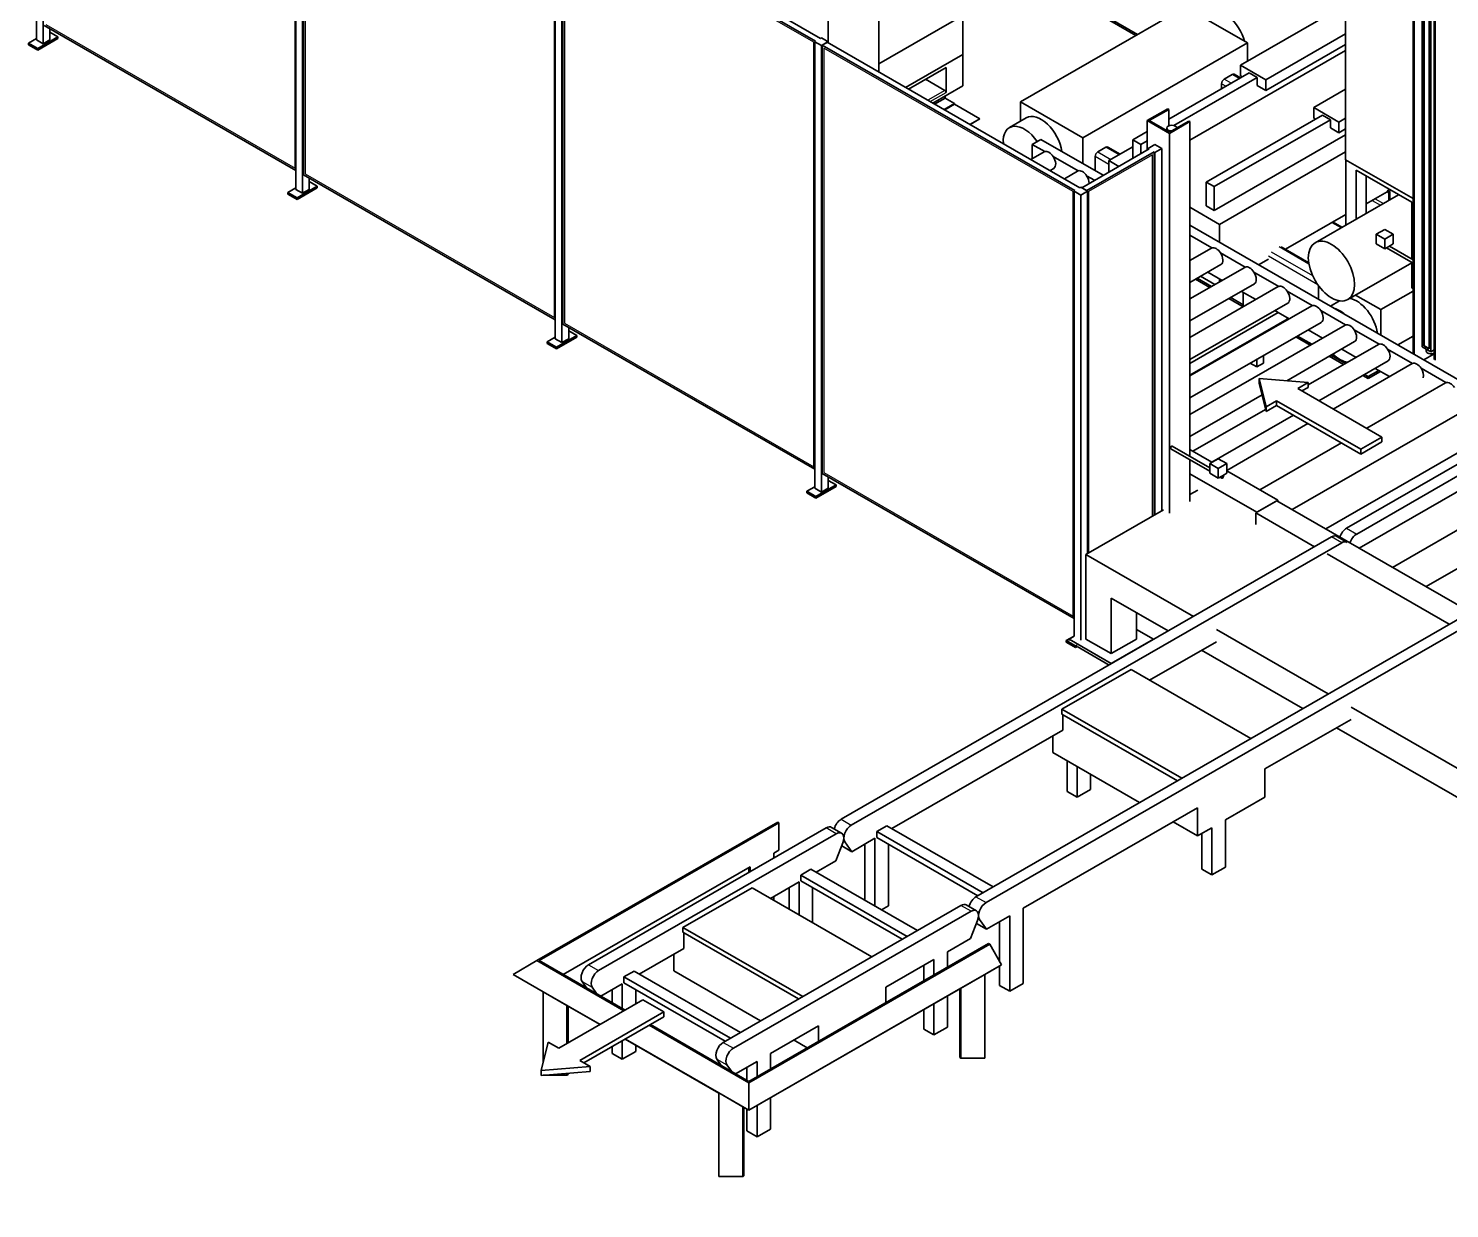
# Model space of a CAD drawing. Header units: millimetres. Extents: x 0 to 84100, y 0 to 59400.
# Drawn here: x 58857 to 64822, y 14868 to 19822 of the extents above; entities that cross this region are included whole.
import ezdxf

# ---------------------------------------------------------------- set-up
doc = ezdxf.new("R2010")
doc.units = ezdxf.units.MM
doc.header["$LTSCALE"] = 100
doc.layers.add('Visible (ISO)', color=7, linetype='Continuous', lineweight=35)
doc.layers.add('Visible Narrow (ISO)', color=7, linetype='Continuous', lineweight=25)

msp = doc.modelspace()

# ---------------------------------------------------------------- linework, layer by layer
at = {"layer": 'Visible (ISO)'}
for p, q in [((58890.32, 19773.82), (58890.32, 21647.63)), ((58918.6, 19757.53), (58918.6, 21631.35)), ((59979.26, 19146.73), (59979.26, 21020.55)), ((60007.55, 19130.45), (60007.55, 21004.26)), ((60011.08, 19207.7), (60011.08, 21006.3)), ((62213.72, 19766.39), (62213.72, 21056.92)), ((62425.85, 19640.16), (62425.85, 20933.81)), ((61068.21, 18519.65), (61068.21, 20393.47)), ((61096.49, 18503.37), (61096.49, 20377.18)), ((61100.03, 18580.62), (61100.03, 20379.22)), ((62160.69, 19768.43), (61100.03, 20379.22)), ((61121.24, 20391.44), (62181.9, 19780.64)), ((64385.6, 19271.2), (64385.6, 20276.78)), ((62779.41, 20219.59), (63512.91, 19797.19)), ((62779.41, 20211.41), (63505.81, 19793.11)), ((64668.8, 18457.25), (64668.8, 20077.8)), ((64673.04, 18454.81), (64673.04, 20075.36)), ((64706.98, 20012.6), (64706.98, 18485.59)), ((64714.05, 18489.69), (64714.05, 20000.36)), ((64715.47, 18490.51), (64715.47, 19999.54)), ((64736.68, 19987.33), (64736.68, 18476.66)), ((64743.75, 19991.43), (64743.75, 18464.41)), ((64757.89, 18432.28), (64757.89, 20026.5)), ((64762.13, 18429.84), (64762.13, 20024.05)), ((62779.41, 19877), (62425.85, 19673.4)), ((62779.41, 19876.99), (62425.85, 19673.39)), ((62779.41, 19713.48), (62779.41, 19876.99)), ((63020.53, 19513.65), (63712.08, 19911.89)), ((63712.08, 19911.89), (63973.71, 19761.23)), ((63944.37, 19667.74), (64385.6, 19921.83)), ((58922.14, 19834.78), (59979.26, 19226.02)), ((58946.89, 19773.82), (58946.89, 19820.53)), ((58946.89, 19806.39), (58980.48, 19787.05)), ((58856.73, 19760.58), (58890.32, 19779.92)), ((58895.62, 19738.19), (58856.73, 19760.58)), ((58856.73, 19754.04), (58856.73, 19760.58)), ((58856.73, 19754.04), (58895.62, 19731.65)), ((58890.32, 19773.82), (58918.6, 19757.53)), ((58980.48, 19787.05), (58895.62, 19738.19)), ((58895.62, 19731.65), (58980.48, 19780.51)), ((58918.6, 19757.53), (58946.89, 19773.82)), ((58980.48, 19780.51), (58980.48, 19787.05)), ((62157.15, 19766.39), (62160.69, 19768.43)), ((62185.44, 19750.1), (62157.15, 19766.39)), ((62157.15, 17892.57), (62157.15, 19766.39)), ((62181.9, 19780.64), (62185.44, 19782.68)), ((62185.44, 19782.68), (62213.72, 19766.39)), ((62213.72, 19766.39), (62185.44, 19750.1)), ((62185.44, 17876.28), (62185.44, 19750.1)), ((62210.19, 19764.35), (62188.97, 19752.14)), ((62188.97, 17953.53), (62188.97, 19752.14)), ((63249.63, 19141.34), (62188.97, 19752.14)), ((62210.19, 19764.35), (63270.85, 19153.56)), ((62213.72, 19762.32), (62213.72, 19766.39)), ((63973.71, 19761.23), (63282.16, 19362.99)), ((63973.71, 19684.64), (63973.71, 19761.23)), ((64050.43, 19606.66), (64385.6, 19799.67)), ((64050.43, 19561.7), (64385.6, 19754.71)), ((58895.62, 19731.65), (58895.62, 19738.19)), ((62779.41, 19713.48), (62538.97, 19575.02)), ((62779.41, 19713.48), (62779.41, 19581.86)), ((64385.6, 19729.61), (63732.59, 19353.57)), ((62551.03, 19568.07), (62708.7, 19658.87)), ((62708.7, 19658.87), (62708.7, 19553.4)), ((63643.49, 19441.52), (63980.78, 19635.76)), ((63910.25, 19629.03), (63875.95, 19609.28)), ((63944.27, 19614.73), (63918.11, 19629.8)), ((63944.37, 19667.74), (64050.43, 19606.66)), ((63944.37, 19622.78), (63944.37, 19667.74)), ((64014.37, 19616.41), (63980.78, 19635.76)), ((62703.75, 19561.98), (62622.09, 19609)), ((62779.41, 19581.86), (62653.25, 19509.21)), ((63664.71, 19415.06), (64014.37, 19616.41)), ((63864.82, 19589.99), (63864.82, 19568.98)), ((63951.3, 19618.78), (63944.37, 19622.78)), ((64014.37, 19582.47), (64014.37, 19616.41)), ((64050.43, 19561.7), (64014.37, 19582.47)), ((64050.43, 19606.66), (64050.43, 19561.7)), ((64385.6, 19567.57), (64251.96, 19490.61)), ((62704.45, 19530.19), (62660.64, 19504.96)), ((62744.05, 19507.38), (62700.24, 19482.15)), ((62704.45, 19538.7), (62704.45, 19530.19)), ((62704.45, 19530.19), (62744.05, 19507.38)), ((62744.05, 19504.11), (62744.05, 19507.38)), ((63020.53, 19432.5), (63020.53, 19513.65)), ((63282.16, 19362.99), (63020.53, 19513.65)), ((62703.08, 19480.52), (62744.05, 19504.11)), ((62744.05, 19504.11), (62850.12, 19443.03)), ((63639.25, 19484.93), (63552.98, 19435.25)), ((63561.47, 19435.25), (63643.49, 19482.48)), ((63643.49, 19482.48), (63639.25, 19484.93)), ((63643.49, 19413.61), (63643.49, 19482.48)), ((63800.47, 19177.64), (64288.37, 19458.61)), ((64251.96, 19490.61), (64358.02, 19429.53)), ((64251.96, 19445.65), (64251.96, 19490.61)), ((64321.96, 19439.27), (64288.37, 19458.61)), ((62850.12, 19443.03), (62809.14, 19419.44)), ((62809.85, 19419.03), (62850.12, 19442.22)), ((62850.12, 19442.22), (62850.12, 19443.03)), ((62974.7, 19406.1), (63045.41, 19446.82)), ((63492.88, 19354.79), (63552.98, 19389.4)), ((63552.98, 19435.25), (63646.32, 19381.5)), ((63552.98, 19311.96), (63552.98, 19435.25)), ((63646.32, 19386.38), (63561.47, 19435.25)), ((63632.93, 19394.1), (63635.22, 19395.42)), ((63635.22, 19392.78), (63635.22, 19404)), ((63728.34, 19433.62), (63646.32, 19386.38)), ((63646.32, 19381.5), (63732.59, 19431.18)), ((63732.59, 19431.18), (63728.34, 19433.62)), ((63732.59, 18025.4), (63732.59, 19431.18)), ((63834.06, 19158.3), (64321.96, 19439.27)), ((64258.91, 19441.64), (64251.96, 19445.65)), ((64321.96, 19405.34), (64321.96, 19439.27)), ((64358.02, 19384.57), (64321.96, 19405.34)), ((64385.6, 19445.41), (64358.02, 19429.53)), ((64358.02, 19429.53), (64358.02, 19384.57)), ((64358.02, 19384.57), (64385.6, 19400.45)), ((63107.15, 19356.54), (63070.38, 19335.37)), ((63070.38, 19335.37), (63070.38, 19275.35)), ((63070.38, 19335.37), (63122.69, 19305.25)), ((63368.78, 19205.88), (63107.15, 19356.54)), ((63282.16, 19255.76), (63282.16, 19362.99)), ((63492.88, 19277.35), (63492.88, 19354.79)), ((63492.88, 19354.79), (63526.47, 19335.45)), ((63526.47, 19335.45), (63552.98, 19350.72)), ((63526.47, 19335.45), (63526.47, 19296.69)), ((63557.22, 19318.47), (63585.51, 19334.76)), ((63585.51, 19334.76), (63613.79, 19318.47)), ((63646.32, 17787.28), (63646.32, 19381.5)), ((64385.6, 19375.35), (63834.06, 19057.74)), ((63064.86, 19272.18), (63120.6, 19304.27)), ((63158.44, 19284.66), (63263.05, 19224.42)), ((63277.92, 19153.56), (63560.76, 19316.44)), ((63581.97, 19304.22), (63299.13, 19141.34)), ((63334.49, 19284.59), (63334.49, 19225.63)), ((63379.92, 19323.63), (63345.62, 19303.88)), ((63439.4, 19294.68), (63387.78, 19324.4)), ((63392.11, 19267.45), (63492.88, 19325.47)), ((63560.76, 19316.44), (63557.22, 19318.47)), ((63557.22, 19314.4), (63557.22, 19318.47)), ((63585.51, 19302.19), (63581.97, 19304.22)), ((63581.97, 17779.14), (63581.97, 19304.22)), ((63613.79, 19318.47), (63585.51, 19302.19)), ((63585.51, 17781.17), (63585.51, 19302.19)), ((63613.79, 17797.46), (63613.79, 19318.47)), ((63856.68, 18999.92), (64385.6, 19304.5)), ((64385.6, 19271.2), (64668.8, 19108.11)), ((64387.37, 18997.27), (64387.37, 19270.18)), ((63145.02, 19226.02), (63160.52, 19234.95)), ((63205.23, 19191.35), (63260.96, 19223.45)), ((63392.11, 19219.32), (63392.11, 19267.45)), ((63392.11, 19267.45), (63433.9, 19243.38)), ((64429.79, 19021.7), (64429.79, 19227.15)), ((64663.14, 19092.78), (64429.79, 19227.15)), ((59945.68, 19133.5), (59979.26, 19152.84)), ((60069.42, 19159.97), (59984.57, 19111.1)), ((59984.57, 19104.56), (60069.42, 19153.43)), ((60011.08, 19207.7), (61068.21, 18598.94)), ((60035.83, 19146.73), (60035.83, 19193.45)), ((60035.83, 19179.31), (60069.42, 19159.97)), ((60069.42, 19153.43), (60069.42, 19159.97)), ((63270.85, 19153.56), (63274.38, 19155.6)), ((63274.38, 19155.6), (63302.67, 19139.31)), ((63277.92, 19153.56), (63299.13, 19141.34)), ((63298.8, 19203.83), (63332.01, 19184.71)), ((63800.47, 19077.08), (63800.47, 19177.64)), ((63800.47, 19177.64), (63834.06, 19158.3)), ((63834.06, 19158.3), (63834.06, 19057.74)), ((64472.22, 19046.14), (64472.22, 19202.72)), ((59984.57, 19111.1), (59945.68, 19133.5)), ((59945.68, 19126.96), (59945.68, 19133.5)), ((59945.68, 19126.96), (59984.57, 19104.56)), ((59979.26, 19146.73), (60007.55, 19130.45)), ((59984.57, 19104.56), (59984.57, 19111.1)), ((60007.55, 19130.45), (60035.83, 19146.73)), ((63246.1, 19139.31), (63249.63, 19141.34)), ((63274.38, 19123.02), (63246.1, 19139.31)), ((63246.1, 17270.81), (63246.1, 19139.31)), ((63302.67, 19139.31), (63274.38, 19123.02)), ((63274.38, 17254.93), (63274.38, 19123.02)), ((63302.67, 17618.3), (63302.67, 19139.31)), ((64608.18, 19124.43), (64257.94, 18922.74)), ((64560.26, 19136.31), (64472.22, 19085.61)), ((64569.64, 19146.62), (64560.26, 19141.22)), ((64564.64, 19143.74), (64567.74, 19141.95)), ((64566.62, 19100.5), (64566.62, 19132.62)), ((64570.86, 19135.06), (64570.86, 19102.94)), ((64663.14, 18854.45), (64663.14, 19092.78)), ((63732.59, 19071.38), (63856.68, 18999.92)), ((63834.06, 19057.74), (63800.47, 19077.08)), ((64387.37, 19041.66), (64133.07, 18895.22)), ((64931.84, 18305.77), (63732.59, 18996.38)), ((63856.68, 18999.92), (63856.68, 18924.92)), ((64329.33, 19008.23), (64367.86, 18986.04)), ((64550, 18978.82), (64514.65, 18958.46)), ((64550, 18978.82), (64585.36, 18958.46)), ((63732.59, 18954.03), (63824.49, 18901.11)), ((64514.65, 18958.46), (64550, 18938.1)), ((64514.65, 18958.46), (64514.65, 18917.58)), ((64514.65, 18917.58), (64550, 18897.22)), ((64550, 18938.1), (64585.36, 18958.46)), ((64550, 18897.22), (64550, 18938.1)), ((64585.36, 18917.58), (64567.68, 18907.4)), ((64585.36, 18958.46), (64585.36, 18917.58)), ((63732.59, 18848.41), (63822.4, 18900.13)), ((63860.24, 18880.52), (63964.85, 18820.28)), ((64061.75, 18854.14), (64020.66, 18830.49)), ((64230.85, 18838.91), (64115.04, 18905.6)), ((64567.68, 18907.4), (64550, 18897.22)), ((64668.8, 18837.34), (64557.41, 18901.49)), ((64668.8, 18851.19), (64569.43, 18908.41)), ((63732.59, 18756.09), (63862.33, 18830.81)), ((63732.59, 18686.75), (63962.76, 18819.3)), ((63807.91, 18799.47), (63868.11, 18764.8)), ((64000.6, 18799.69), (64105.21, 18739.45)), ((66342.16, 18848.47), (64389.84, 17724.2)), ((64663.14, 18838.74), (64395.17, 18684.43)), ((64432.27, 17699.77), (66384.59, 18824.03)), ((64663.14, 18733.06), (64663.14, 18840.6)), ((63732.59, 18594.44), (64002.69, 18749.98)), ((63732.59, 18525.1), (64103.13, 18738.48)), ((63755.92, 18769.53), (63816.13, 18734.86)), ((63763.02, 18773.62), (63823.23, 18738.95)), ((63837.44, 18747.14), (63777.24, 18781.81)), ((63856.68, 18771.38), (63856.68, 18758.22)), ((64272.11, 18685.69), (64272.11, 18741.81)), ((64668.8, 18729.8), (64663.14, 18733.06)), ((63896.28, 18688.7), (63956.03, 18654.3)), ((63903.38, 18692.79), (63956.03, 18662.47)), ((63948.27, 18718.64), (64008.48, 18683.97)), ((63956.03, 18714.17), (63956.03, 18653.77)), ((64140.96, 18718.86), (64245.57, 18658.62)), ((64322.44, 18656.7), (64360.61, 18678.68)), ((64533.74, 18642.25), (64427.84, 18703.24)), ((64668.8, 18720.03), (64533.74, 18642.25)), ((63732.59, 18432.78), (64143.05, 18669.15)), ((63732.59, 18363.44), (64243.49, 18657.65)), ((64103.11, 18629.47), (63732.59, 18416.1)), ((64088.63, 18637.81), (64103.11, 18629.47)), ((64103.11, 18629.47), (64148.84, 18603.14)), ((64281.32, 18638.03), (64385.93, 18577.79)), ((64533.74, 18535.03), (64533.74, 18642.25)), ((61100.03, 18580.62), (62157.15, 17971.86)), ((61124.78, 18519.65), (61124.78, 18566.36)), ((64139.88, 18601.59), (63732.59, 18367.05)), ((63732.59, 18271.12), (64283.41, 18588.32)), ((63732.59, 18201.78), (64383.85, 18576.82)), ((64093.72, 18575.01), (64096.85, 18573.21)), ((64100.81, 18579.1), (64103.95, 18577.29)), ((64139.88, 18601.59), (64139.88, 18608.3)), ((64228.99, 18556.98), (64289.2, 18522.31)), ((64421.68, 18557.21), (64526.29, 18496.96)), ((61034.62, 18506.42), (61068.21, 18525.76)), ((61034.62, 18499.88), (61034.62, 18506.42)), ((61073.51, 18484.02), (61034.62, 18506.42)), ((61034.62, 18499.88), (61073.51, 18477.48)), ((61068.21, 18519.65), (61096.49, 18503.37)), ((61158.36, 18532.89), (61073.51, 18484.02)), ((61073.51, 18477.48), (61158.36, 18526.35)), ((61096.49, 18503.37), (61124.78, 18519.65)), ((61124.78, 18552.23), (61158.36, 18532.89)), ((61158.36, 18526.35), (61158.36, 18532.89)), ((63956.03, 18495.72), (63956.03, 18492.11)), ((64012.6, 18524.69), (64012.6, 18528.3)), ((64040.89, 18544.59), (64040.89, 18540.98)), ((64138.87, 18343.43), (64423.77, 18507.49)), ((64177.01, 18527.05), (64237.21, 18492.38)), ((64184.1, 18531.13), (64244.31, 18496.46)), ((64228.98, 18325.98), (64524.21, 18495.99)), ((64605.32, 18493.8), (64668.8, 18530.36)), ((61073.51, 18477.48), (61073.51, 18484.02)), ((64040.89, 18448.66), (64040.89, 18417.42)), ((64317.37, 18446.22), (64377.57, 18411.55)), ((64324.46, 18450.31), (64384.67, 18415.64)), ((64369.35, 18476.15), (64429.56, 18441.48)), ((64562.04, 18476.38), (64666.65, 18416.14)), ((64706.98, 18485.59), (64743.75, 18464.41)), ((64714.05, 18489.69), (64715.47, 18490.51)), ((64736.68, 18476.66), (64714.05, 18489.69)), ((64714.17, 18431.12), (64757.89, 18456.3)), ((64736.68, 18478.29), (64715.47, 18490.51)), ((64724.16, 18468.74), (64724.16, 18475.69)), ((64743.75, 18464.41), (64757.89, 18472.56)), ((64755.06, 18454.68), (64755.06, 18458.08)), ((63985.48, 18416.75), (64012.6, 18401.14)), ((64012.6, 18401.14), (64012.6, 18432.37)), ((64040.89, 18417.42), (64012.6, 18401.14)), ((64273.65, 18259.39), (64564.13, 18426.66)), ((64333.86, 18224.72), (64664.57, 18415.16)), ((64480.28, 18360.58), (64525.17, 18386.43)), ((64480.28, 18352.4), (64532.27, 18382.34)), ((64509.71, 18395.33), (64569.92, 18360.66)), ((64702.4, 18395.55), (64807.02, 18335.31)), ((64052.2, 18234.21), (64022.74, 18352.98)), ((64022.74, 18332.54), (64022.74, 18352.98)), ((64022.74, 18352.98), (64228.98, 18336.01)), ((64022.74, 18332.54), (64052.2, 18213.78)), ((64228.98, 18336.01), (64184.78, 18310.56)), ((64202.53, 18300.34), (64228.98, 18315.58)), ((64228.98, 18315.58), (64228.98, 18336.01)), ((64457.73, 18365.39), (64480.28, 18352.4)), ((64464.83, 18369.48), (64480.28, 18360.58)), ((64474.22, 18143.89), (64804.93, 18334.33)), ((64480.28, 18360.58), (64480.28, 18352.4)), ((63732.59, 18109.47), (64034.89, 18283.55)), ((64096.39, 18259.66), (64052.2, 18234.21)), ((64449.95, 18056.07), (64096.39, 18259.66)), ((64096.39, 18239.23), (64096.39, 18259.66)), ((64184.78, 18310.56), (64538.34, 18106.97)), ((63744.79, 18047.15), (64049.94, 18222.88)), ((63824.95, 18001), (64167.52, 18198.27)), ((64052.2, 18213.78), (64096.39, 18239.23)), ((64052.2, 18213.78), (64052.2, 18234.21)), ((64096.39, 18239.23), (64449.95, 18035.63)), ((64161.99, 17802.43), (64941.4, 18251.27)), ((63886.74, 17967.24), (64227.72, 18163.6)), ((64302.35, 17721.6), (65081.76, 18170.44)), ((64025.51, 17885.5), (64368.08, 18082.77)), ((64442.71, 17640.77), (65222.12, 18089.61)), ((64538.34, 18106.97), (64449.95, 18056.07)), ((64449.95, 18035.63), (64538.34, 18086.53)), ((64538.34, 18086.53), (64538.34, 18106.97)), ((63651.81, 18058.07), (63816.03, 17963.5)), ((63657.8, 18068.47), (63816.03, 17977.35)), ((63732.59, 18054.18), (63824.96, 18000.99)), ((63851.38, 18016.21), (63816.03, 17995.85)), ((63886.74, 17995.85), (63851.38, 18016.21)), ((64449.95, 18035.63), (64449.95, 18056.07)), ((63732.59, 17836.96), (63732.59, 18011.55)), ((63816.03, 17995.85), (63816.03, 17954.97)), ((63851.38, 17975.49), (63816.03, 17995.85)), ((63851.38, 17975.49), (63886.74, 17995.85)), ((63851.38, 17934.61), (63851.38, 17975.49)), ((63886.74, 17995.85), (63886.74, 17954.97)), ((63886.74, 17965.42), (64100.99, 17842.03)), ((64583.07, 17559.95), (65362.48, 18008.78)), ((62123.57, 17879.34), (62157.15, 17898.68)), ((62247.31, 17905.81), (62162.46, 17856.94)), ((62162.46, 17850.4), (62247.31, 17899.27)), ((62188.97, 17953.53), (63246.1, 17344.78)), ((62213.72, 17892.57), (62213.72, 17939.28)), ((62213.72, 17925.15), (62247.31, 17905.81)), ((62247.31, 17899.27), (62247.31, 17905.81)), ((64012.6, 17791.14), (63732.59, 17952.38)), ((63851.38, 17934.61), (63816.03, 17954.97)), ((63869.06, 17944.79), (63851.38, 17934.61)), ((63858.79, 17938.88), (63866.06, 17934.69)), ((63886.74, 17954.97), (63869.06, 17944.79)), ((63870.81, 17945.8), (63872.05, 17945.09)), ((64723.43, 17479.12), (65502.84, 17927.95)), ((62123.57, 17872.8), (62123.57, 17879.34)), ((62162.46, 17856.94), (62123.57, 17879.34)), ((62123.57, 17872.8), (62162.46, 17850.4)), ((62157.15, 17892.57), (62185.44, 17876.28)), ((62162.46, 17850.4), (62162.46, 17856.94)), ((62185.44, 17876.28), (62213.72, 17892.57)), ((63732.59, 17865.87), (63765.11, 17884.6)), ((64008.71, 17788.9), (64097.1, 17839.8)), ((64100.99, 17842.03), (64012.6, 17791.14)), ((64097.1, 17839.8), (65219.99, 17193.17)), ((64100.99, 17837.56), (64100.99, 17842.03)), ((63295.95, 17614.43), (63621.22, 17801.74)), ((64255.45, 17646.81), (64008.71, 17788.9)), ((64008.71, 17788.9), (64008.71, 17739.84)), ((64326.91, 17687.96), (62268.52, 16502.61)), ((62310.95, 16478.18), (64369.34, 17663.53)), ((64349.12, 17690.14), (64391.54, 17665.71)), ((63747.58, 17354.35), (63295.95, 17614.43)), ((63295.95, 17614.43), (63295.95, 17258.79)), ((64821.14, 17321.05), (64308.53, 17616.24)), ((63402.01, 17430.72), (63402.01, 17197.71)), ((63402.01, 17430.72), (63641.11, 17293.03)), ((64892.6, 17362.2), (62834.21, 16176.86)), ((63508.08, 17369.64), (63508.08, 17258.79)), ((62876.63, 16152.42), (64935.02, 17337.77)), ((63212.51, 17252.26), (63246.1, 17271.6)), ((63212.51, 17245.72), (63212.51, 17252.26)), ((63251.4, 17229.86), (63212.51, 17252.26)), ((63212.51, 17245.72), (63251.4, 17223.32)), ((63225.24, 17258.79), (63246.45, 17271.01)), ((63402.01, 17156.99), (63225.24, 17258.79)), ((63225.24, 17253.07), (63225.24, 17258.79)), ((63295.95, 17258.79), (63402.01, 17197.71)), ((63578.79, 17258.79), (63402.01, 17156.99)), ((63402.01, 17197.71), (63508.08, 17258.79)), ((63508.08, 17299.51), (63578.79, 17258.79)), ((63843.25, 17247.75), (63563.18, 17086.47)), ((63578.79, 17257.15), (63578.79, 17258.79)), ((64313.27, 17028.59), (63843.25, 17299.26)), ((63258.47, 17233.93), (63251.4, 17229.86)), ((63251.4, 17223.32), (63251.4, 17229.86)), ((63251.4, 17223.32), (63258.47, 17227.39)), ((63258.47, 17227.39), (63392.8, 17150.04)), ((63781.49, 17212.19), (64206.79, 16967.27)), ((63195.19, 16964.49), (63485.1, 17131.44)), ((63402.01, 17155.35), (63402.01, 17156.99)), ((63988.48, 16841.56), (63485.1, 17131.44)), ((63195.19, 16944.05), (63195.19, 16964.49)), ((63195.19, 16964.49), (63698.57, 16674.61)), ((63680.82, 16664.39), (63195.19, 16944.05)), ((67958.41, 14929.5), (64408.93, 16973.5)), ((63198.72, 16876.59), (63198.72, 16942.01)), ((64408.93, 16922), (64047.25, 16713.71)), ((64347.18, 16886.43), (67851.93, 14868.18)), ((63198.72, 16876.59), (62481.09, 16463.34)), ((63156.29, 16852.16), (63156.29, 16782.48)), ((63156.29, 16782.48), (63521.09, 16572.41)), ((63216.4, 16619.25), (63216.4, 16747.87)), ((63258.83, 16723.44), (63258.83, 16594.81)), ((64047.25, 16713.71), (64047.25, 16595.17)), ((63315.39, 16627.39), (63315.39, 16690.86)), ((63258.83, 16594.81), (63216.4, 16619.25)), ((63315.39, 16627.39), (63258.83, 16594.81)), ((64047.25, 16595.17), (63881.08, 16499.48)), ((63764.41, 16550.84), (63032.55, 16129.39)), ((63764.41, 16432.29), (63764.41, 16550.84)), ((60991.23, 15908.93), (62001.89, 16490.93)), ((61001.23, 15908.93), (62006.89, 16488.05)), ((62205.59, 16466.37), (61207.86, 15891.82)), ((62006.89, 16488.05), (62001.89, 16490.93)), ((62006.89, 16488.05), (62006.89, 16372.43)), ((62227.8, 16468.55), (62270.22, 16444.12)), ((62417.37, 16451.17), (62459.79, 16475.6)), ((62906.39, 16218.42), (62459.79, 16475.6)), ((63661.48, 16491.56), (63764.41, 16432.29)), ((63824.51, 16466.9), (63764.41, 16432.29)), ((63824.51, 16466.9), (63824.51, 16269.06)), ((63881.08, 16301.63), (63881.08, 16499.48)), ((61250.29, 15867.39), (62248.02, 16441.94)), ((62312.79, 16366.42), (62283.7, 16407.92)), ((62410.3, 16422.57), (62312.79, 16366.42)), ((62410.3, 16422.57), (62410.3, 16137.63)), ((62417.37, 16426.64), (62417.37, 16451.17)), ((62417.37, 16451.17), (62863.96, 16193.99)), ((62842.67, 16181.73), (62417.37, 16426.64)), ((63782.08, 16293.49), (63782.08, 16442.47)), ((61986.18, 16360.51), (62006.89, 16372.43)), ((61986.18, 16360.51), (61986.18, 16340.02)), ((62275.27, 16403.06), (62246.18, 16328.06)), ((62270.5, 16390.77), (62312.79, 16366.42)), ((62367.87, 16162.06), (62367.87, 16398.14)), ((62466.87, 16138.75), (62466.87, 16398.14)), ((61101.62, 15851.12), (61886.18, 16302.92)), ((61881.18, 16279.56), (61881.18, 16300.04)), ((61886.18, 16302.92), (61886.18, 16282.44)), ((62099.17, 16267.93), (62141.6, 16292.36)), ((62588.19, 16035.18), (62141.6, 16292.36)), ((62246.18, 16328.06), (62162.89, 16280.1)), ((63824.51, 16269.06), (63782.08, 16293.49)), ((63881.08, 16301.63), (63824.51, 16269.06)), ((62092.1, 16239.33), (61972.19, 16170.28)), ((62092.1, 16239.33), (62092.1, 16101.23)), ((62099.17, 16267.93), (62545.77, 16010.75)), ((62099.17, 16243.4), (62099.17, 16267.93)), ((62524.47, 15998.49), (62099.17, 16243.4)), ((61604.2, 16048.3), (61894.11, 16215.25)), ((62397.49, 15925.37), (61894.11, 16215.25)), ((61986.18, 16178.34), (61986.18, 16162.23)), ((62049.67, 16125.66), (62049.67, 16214.9)), ((62148.67, 16068.66), (62148.67, 16214.9)), ((62771.28, 16140.61), (61773.55, 15566.06)), ((61815.97, 15541.63), (62813.7, 16116.18)), ((62466.87, 16138.75), (62437.6, 16121.9)), ((62793.48, 16142.8), (62835.91, 16118.37)), ((63032.55, 15813), (63032.55, 16129.39)), ((61604.2, 16027.86), (61604.2, 16048.3)), ((61604.2, 16048.3), (62107.58, 15758.42)), ((62840.95, 16077.3), (62811.86, 16002.3)), ((62836.18, 16065.01), (62878.47, 16040.66)), ((62878.47, 16040.66), (62849.38, 16082.16)), ((62975.98, 16096.81), (62878.47, 16040.66)), ((62933.56, 15906.19), (62933.56, 16072.38)), ((62975.98, 16096.81), (62975.98, 15780.42)), ((62089.83, 15748.2), (61604.2, 16027.86)), ((61607.73, 15960.4), (61607.73, 16025.82)), ((62811.86, 16002.3), (62714.35, 15946.15)), ((61607.73, 15960.4), (61420.43, 15852.54)), ((61565.3, 15935.97), (61565.3, 15866.29)), ((62886.84, 15981.32), (61881.18, 15402.2)), ((62891.84, 15978.44), (61881.18, 15396.44)), ((62714.35, 15881.99), (62714.35, 15946.15)), ((62891.84, 15978.44), (62886.84, 15981.32)), ((62941.84, 15891.84), (62891.84, 15978.44)), ((60991.23, 15908.93), (60891.23, 15851.12)), ((61356.52, 15698.57), (60991.23, 15908.93)), ((61361.52, 15701.45), (61001.23, 15908.93)), ((62657.78, 15913.58), (62456.26, 15797.52)), ((62615.36, 15824.99), (62615.36, 15889.14)), ((62657.78, 15913.58), (62657.78, 15849.42)), ((62871.13, 15851.12), (62941.84, 15891.84)), ((62891.84, 15862.82), (62941.84, 15891.84)), ((62933.56, 15804.85), (62933.56, 15887.03)), ((60991.23, 15793.31), (60891.23, 15851.12)), ((60891.23, 15851.12), (61016.94, 15778.73)), ((61180.61, 15821.55), (61199.32, 15794.86)), ((61349.64, 15811.78), (61259.79, 15760.04)), ((61349.64, 15811.78), (61349.64, 15708.3)), ((61356.71, 15840.37), (61399.13, 15864.81)), ((61356.71, 15840.37), (61803.3, 15583.2)), ((61356.71, 15815.85), (61356.71, 15840.37)), ((61782.01, 15570.93), (61356.71, 15815.85)), ((61845.73, 15607.63), (61399.13, 15864.81)), ((61565.3, 15866.29), (61930.1, 15656.22)), ((61881.18, 15281.05), (62871.13, 15851.12)), ((62871.13, 15851.12), (62771.13, 15793.31)), ((62871.13, 15850.9), (62891.84, 15862.82)), ((62871.13, 15500.16), (62871.13, 15851.12)), ((63032.55, 15813), (62975.98, 15780.42)), ((60991.23, 15793.31), (61016.94, 15778.51)), ((61016.94, 15778.73), (61256.33, 15640.88)), ((61016.94, 15778.73), (61116.94, 15720.92)), ((61016.94, 15479.41), (61016.94, 15778.73)), ((61241.75, 15770.43), (61223.04, 15797.12)), ((61307.21, 15732.73), (61307.21, 15787.34)), ((61406.21, 15727.19), (61406.21, 15787.34)), ((61881.18, 15280.82), (62771.13, 15793.31)), ((62456.26, 15797.52), (62456.26, 15733.37)), ((62714.35, 15629.76), (62714.35, 15760.62)), ((62766.13, 15790.43), (62766.13, 15503.04)), ((62771.13, 15793.31), (62771.13, 15500.16)), ((62975.98, 15780.42), (62933.56, 15804.85)), ((61082.7, 15540.89), (61436.26, 15744.49)), ((61116.94, 15560.61), (61116.94, 15720.92)), ((61116.94, 15720.92), (61256.13, 15640.77)), ((61121.94, 15718.04), (61121.94, 15563.49)), ((61524.65, 15693.59), (61171.09, 15490)), ((61436.26, 15744.49), (61524.65, 15693.59)), ((61524.65, 15673.15), (61524.65, 15693.59)), ((62615.36, 15621.62), (62615.36, 15703.61)), ((62657.78, 15728.04), (62657.78, 15597.18)), ((61188.84, 15479.78), (61524.65, 15673.15)), ((61881.18, 15396.44), (61462.66, 15637.46)), ((61881.18, 15402.2), (61467.66, 15640.34)), ((62173.42, 15634.65), (61971.89, 15518.6)), ((62173.42, 15570.49), (62173.42, 15634.65)), ((62657.78, 15597.18), (62714.35, 15629.76)), ((61349.64, 15572.37), (61349.64, 15495.39)), ((61362.27, 15579.65), (61755.47, 15353.22)), ((61362.46, 15579.76), (61755.47, 15353.44)), ((62070.49, 15575.37), (62126.19, 15543.29)), ((62657.78, 15597.18), (62615.36, 15621.62)), ((61009.05, 15447.58), (61038.51, 15566.34)), ((61038.51, 15566.34), (61082.7, 15540.89)), ((61307.21, 15519.82), (61307.21, 15547.94)), ((61349.64, 15495.39), (61307.21, 15519.82)), ((61406.21, 15527.96), (61349.64, 15495.39)), ((61406.21, 15527.96), (61406.21, 15554.34)), ((61971.89, 15454.44), (61971.89, 15518.6)), ((61215.29, 15464.55), (61009.05, 15447.58)), ((61171.09, 15490), (61215.29, 15464.55)), ((61215.29, 15444.11), (61215.29, 15464.55)), ((61746.3, 15495.8), (61765.01, 15469.1)), ((61807.44, 15444.67), (61788.72, 15471.37)), ((61915.32, 15486.02), (61825.48, 15434.28)), ((61872.9, 15406.97), (61872.9, 15461.59)), ((61915.32, 15486.02), (61915.32, 15421.86)), ((62766.13, 15503.04), (62771.13, 15500.16)), ((62771.13, 15500.16), (62871.13, 15500.16)), ((61009.05, 15427.14), (61009.05, 15447.58)), ((61009.05, 15427.14), (61215.29, 15444.11)), ((61016.94, 15427.76), (61016.94, 15427.79)), ((61016.94, 15427.76), (61116.94, 15427.76)), ((61116.94, 15427.76), (61116.94, 15436.02)), ((61116.94, 15427.76), (61121.94, 15430.64)), ((61121.94, 15436.43), (61121.94, 15430.64)), ((61881.18, 15281.05), (61881.18, 15396.44)), ((61755.47, 15353.44), (61755.47, 15002.47)), ((61755.47, 15353.44), (61881.18, 15281.05)), ((61755.47, 15353.44), (61855.47, 15295.63)), ((61971.89, 15202.2), (61971.89, 15333.06)), ((61855.47, 15002.47), (61855.47, 15295.63)), ((61855.47, 15295.63), (61881.18, 15280.82)), ((61860.47, 15292.75), (61860.47, 15005.35)), ((61872.9, 15194.06), (61872.9, 15285.6)), ((61881.18, 15280.82), (61881.18, 15281.05)), ((61915.32, 15300.48), (61915.32, 15169.63)), ((61915.32, 15169.63), (61872.9, 15194.06)), ((61971.89, 15202.2), (61915.32, 15169.63)), ((61755.47, 15002.47), (61855.47, 15002.47)), ((61855.47, 15002.47), (61860.47, 15005.35))]:
    msp.add_line(p, q, dxfattribs=at)
for centre, major_axis, ratio, start_param, end_param in [((63877.97, 19782.02), (-62.38, 108.32), 0.5780931, 4.2716559, 6.2831853), ((63910.25, 19616.15), (7.86, 13.65), 0.5780931, 0, 0.7834645), ((63875.95, 19596.4), (-7.86, -13.65), 0.5780931, 3.9250571, 5.4958534), ((62703.75, 19556.25), (3.49, -6.07), 0.5780931, 0.7873319, 2.3581282), ((63107.79, 19338.5), (-62.38, 108.32), 0.5780931, 4.1027564, 6.2831853), ((63037.08, 19297.78), (-62.38, 108.32), 0.5780931, 4.8403551, 7.1646172), ((63656.22, 19404), (21, 0), 0.5758617, 0.0149992, 4.6973898), ((63140.56, 19269.61), (-19.96, 34.66), 0.5780931, 6.1838021, 6.2831853), ((63140.56, 19269.61), (-19.96, 34.66), 0.5780931, 4.8156396, 6.1838021), ((63140.56, 19269.61), (19.96, -34.66), 0.5780931, 0, 1.674047), ((63345.62, 19291.01), (-7.86, -13.65), 0.5780931, 3.9250571, 5.4958534), ((63379.92, 19310.76), (7.86, 13.65), 0.5780931, 0, 0.7834645), ((63280.92, 19188.78), (-19.96, 34.66), 0.5780931, 6.1838021, 6.2831853), ((63280.92, 19188.78), (-19.96, 34.66), 0.5780931, 4.8156396, 6.1838021), ((63280.92, 19188.78), (19.96, -34.66), 0.5780931, 0.7589341, 1.674047), ((64560.26, 19128.95), (7.49, 13), 0.5780931, 5.4958534, 7.0666498), ((64560.26, 19128.95), (4.49, 7.8), 0.5780931, 5.4958536, 7.0666498), ((63842.37, 18865.47), (-19.96, 34.66), 0.5780931, 6.1838021, 6.2831853), ((63842.37, 18865.47), (-19.96, 34.66), 0.5780931, 4.8156396, 6.1838021), ((63842.37, 18865.47), (19.96, -34.66), 0.5780931, 0, 1.674047), ((63982.73, 18784.64), (-19.96, 34.66), 0.5780931, 6.1838021, 6.2831853), ((63982.73, 18784.64), (-19.96, 34.66), 0.5780931, 4.8156396, 6.1838021), ((63982.73, 18784.64), (19.96, -34.66), 0.5780931, 0, 1.674047), ((64123.09, 18703.81), (-19.96, 34.66), 0.5780931, 6.1838021, 6.2831853), ((64123.09, 18703.81), (-19.96, 34.66), 0.5780931, 4.8156396, 6.1838021), ((64123.09, 18703.81), (19.96, -34.66), 0.5780931, 0, 1.674047), ((64432.34, 18575.74), (-62.38, 108.32), 0.5780931, 4.1027564, 5.8364774), ((64263.45, 18622.98), (-19.96, 34.66), 0.5780931, 6.1838021, 6.2831853), ((64263.45, 18622.98), (-19.96, 34.66), 0.5780931, 4.8156396, 6.1838021), ((64263.45, 18622.98), (19.96, -34.66), 0.5780931, 0, 1.674047), ((64361.63, 18535.02), (-62.38, 108.32), 0.5780931, 5.2536203, 5.7458214), ((64403.81, 18542.16), (-19.96, 34.66), 0.5780931, 6.1838021, 6.2831853), ((64403.81, 18542.16), (-19.96, 34.66), 0.5780931, 4.8156396, 6.1838021), ((64403.81, 18542.16), (19.96, -34.66), 0.5780931, 0, 1.674047), ((64361.63, 18535.02), (62.38, -108.32), 0.5780931, 4.4905048, 4.5099493), ((64544.17, 18461.33), (-19.96, 34.66), 0.5780931, 6.1838021, 6.2831853), ((64544.17, 18461.33), (-19.96, 34.66), 0.5780931, 4.8156396, 6.1838021), ((64361.63, 18535.02), (62.38, -108.32), 0.5780931, 5.1668078, 5.8795833), ((64544.17, 18461.33), (19.96, -34.66), 0.5780931, 0, 1.674047), ((64745.16, 18468.74), (-21, 0), 0.5758617, 0, 2.2219338), ((64684.53, 18380.5), (-19.96, 34.66), 0.5780931, 6.1838021, 6.2831853), ((64684.53, 18380.5), (-19.96, 34.66), 0.5780931, 4.8156396, 6.1838021), ((64684.53, 18380.5), (19.96, -34.66), 0.5780931, 0.5087422, 1.674047), ((64824.89, 18299.67), (-19.96, 34.66), 0.5780931, 6.1838021, 6.2831853), ((64824.89, 18299.67), (-19.96, 34.66), 0.5780931, 4.8156396, 6.1838021), ((63654.81, 18063.27), (-2.99, -5.2), 0.5780931, 3.1415927, 6.2831853), ((64389.84, 17687.82), (-22.21, -38.56), 0.5780931, 3.9250571, 5.0416063), ((64326.91, 17651.58), (22.21, 38.56), 0.5780931, 0, 0.7834645), ((64369.34, 17627.15), (22.21, 38.56), 0.5780931, 6.2205674, 7.0666498), ((64432.27, 17663.39), (22.21, 38.56), 0.5780931, 0.7834645, 1.9000136), ((62205.59, 16429.99), (22.21, 38.56), 0.5780931, 0, 0.7834645), ((62268.52, 16466.23), (-22.21, -38.56), 0.5780931, 3.9250571, 5.1364622), ((62310.95, 16441.8), (-22.21, -38.56), 0.5780931, 3.9250571, 6.0194522), ((62248.02, 16405.56), (22.21, 38.56), 0.5780931, 4.9722547, 7.0666498), ((62834.21, 16140.47), (-22.21, -38.56), 0.5780931, 3.9250571, 5.1364622), ((62771.28, 16104.23), (22.21, 38.56), 0.5780931, 0, 0.7834645), ((62813.7, 16079.8), (22.21, 38.56), 0.5780931, 4.9722547, 7.0666498), ((62876.63, 16116.04), (-22.21, -38.56), 0.5780931, 3.9250571, 6.0194522), ((61207.86, 15855.44), (-22.21, -38.56), 0.5780931, 3.9250571, 6.0194522), ((61250.29, 15831.01), (-22.21, -38.56), 0.5780931, 3.9250571, 6.0194522), ((61773.55, 15529.68), (-22.21, -38.56), 0.5780931, 3.9250571, 6.0194522), ((61815.97, 15505.25), (-22.21, -38.56), 0.5780931, 3.9250571, 6.0194522)]:
    msp.add_ellipse(centre, major_axis=major_axis, ratio=ratio, start_param=start_param, end_param=end_param, dxfattribs=at)
for centre, major_axis in [((64326.56, 18803.59), (-68.62, 119.16)), ((63869.06, 17939.89), (2.99, 5.2))]:
    msp.add_ellipse(centre, major_axis=major_axis, ratio=0.5780931, dxfattribs=at)
at = {"layer": 'Visible Narrow (ISO)'}
for p, q in [((59975.73, 19236.23), (59975.73, 21018.49)), ((60018.15, 20994.05), (60018.15, 19211.8)), ((61064.67, 18609.15), (61064.67, 20391.4)), ((61107.1, 20366.97), (61107.1, 18584.72)), ((62153.62, 19764.32), (61107.1, 20366.97)), ((58929.21, 19838.88), (59975.73, 19236.23)), ((62153.62, 17982.07), (62153.62, 19764.32)), ((62196.04, 19739.89), (62196.04, 17957.64)), ((63242.56, 19137.24), (62196.04, 19739.89)), ((63939.67, 19612.08), (63910.25, 19629.03)), ((63883.06, 19579.48), (63864.82, 19589.99)), ((63905.38, 19592.33), (63875.95, 19609.28)), ((62703.75, 19561.98), (62632.68, 19521.05)), ((62642.6, 19515.34), (62708.7, 19553.4)), ((63574.9, 19291.98), (63306.2, 19137.24)), ((63392.11, 19251.41), (63334.49, 19284.59)), ((63345.62, 19303.88), (63400.51, 19272.28)), ((63434.8, 19292.03), (63379.92, 19323.63)), ((63574.9, 17775.07), (63574.9, 19291.98)), ((60018.15, 19211.8), (61064.67, 18609.15)), ((63242.56, 17354.99), (63242.56, 19137.24)), ((63306.2, 19137.24), (63306.2, 17620.33)), ((64497.79, 19100.34), (64532.07, 19080.6)), ((64510.54, 19107.68), (64544.82, 19087.94)), ((64560.23, 19136.3), (64566.62, 19132.62)), ((64383.44, 19039.39), (64387.37, 19037.13)), ((64333.75, 19010.78), (64372.28, 18988.59)), ((64268.63, 18746.65), (64061.75, 18865.79)), ((64072.88, 18885.08), (64246.98, 18784.83)), ((64231.78, 18833.08), (64107.18, 18904.83)), ((61107.1, 18584.72), (62153.62, 17982.07)), ((62196.04, 17957.64), (63242.56, 17354.99)), ((64389.84, 17724.2), (64432.27, 17699.77)), ((64369.34, 17663.53), (64326.91, 17687.96)), ((62248.02, 16441.94), (62205.59, 16466.37)), ((62268.52, 16502.61), (62310.95, 16478.18)), ((62277.87, 16411.27), (62283.7, 16407.92)), ((62834.21, 16176.86), (62876.63, 16152.42)), ((62813.7, 16116.18), (62771.28, 16140.61)), ((62843.56, 16085.51), (62849.38, 16082.16)), ((61207.86, 15891.82), (61250.29, 15867.39)), ((61180.61, 15821.55), (61223.04, 15797.12)), ((61773.55, 15566.06), (61815.97, 15541.63)), ((61746.3, 15495.8), (61788.72, 15471.37))]:
    msp.add_line(p, q, dxfattribs=at)

doc.saveas('drawing.dxf')
